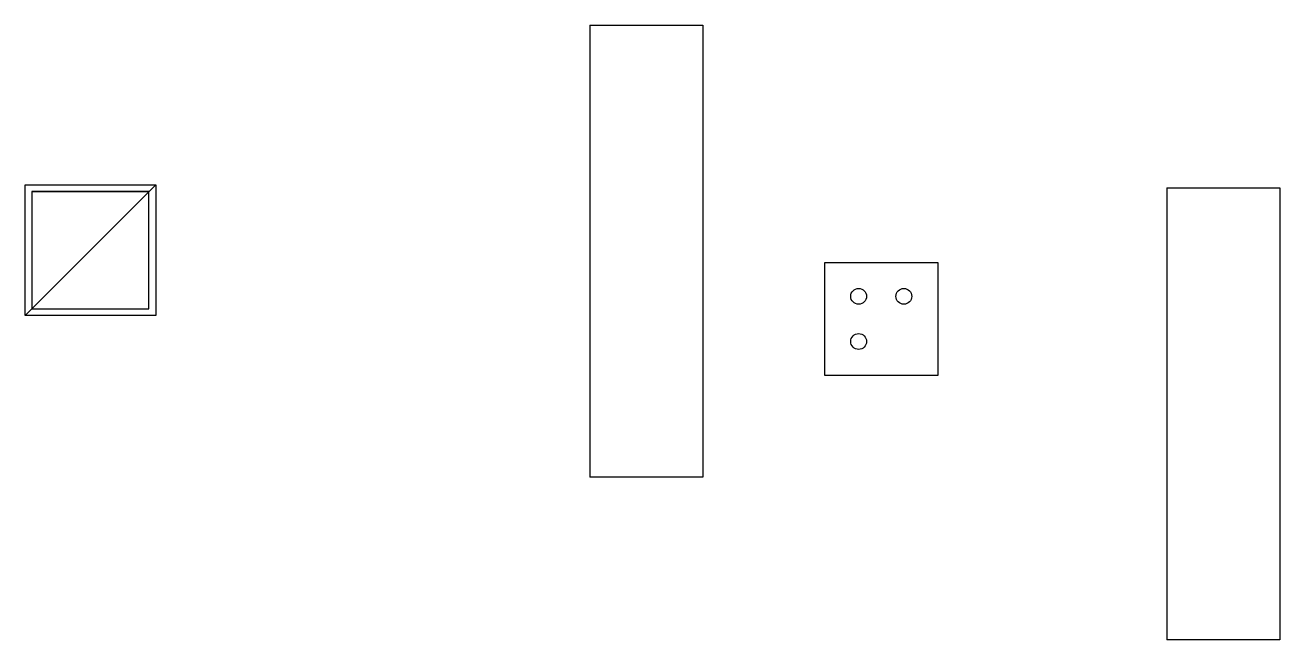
# Model space of a CAD drawing. Header units: inches. Extents: x -198 to 357, y -147 to 125.
import ezdxf

# ---------------------------------------------------------------- set-up
doc = ezdxf.new("R2010")
doc.units = ezdxf.units.IN
doc.header["$MEASUREMENT"] = 0

msp = doc.modelspace()

# ---------------------------------------------------------------- linework, layer by layer
for p, q in [((51.51, 125.17), (101.51, 125.17)), ((51.51, 125.17), (51.51, -74.83)), ((101.51, 125.17), (101.51, -74.83)), ((-198.33, -3.29), (-198.33, 54.51)), ((-198.33, 54.51), (-140.53, 54.51)), ((-198.33, -3.29), (-140.53, 54.51)), ((-143.53, 51.51), (-195.33, 51.51)), ((-195.33, 51.51), (-195.33, -0.29)), ((-195.33, 51.51), (-143.53, 51.51)), ((-143.53, -0.29), (-143.53, 51.51)), ((-140.53, 54.51), (-140.53, -3.29)), ((306.86, 53.24, 95), (356.86, 53.24, 95)), ((306.86, 53.24, 95), (306.86, -146.76, 95)), ((356.86, 53.24, 95), (356.86, -146.76, 95)), ((155.45, 20.2), (205.45, 20.2)), ((155.45, -29.8), (155.45, 20.2)), ((155.45, 20.2), (170.45, 20.2)), ((205.45, 20.2), (205.45, -29.8)), ((205.45, 20.2), (205.45, 5.2)), ((-140.53, -3.29), (-198.33, -3.29)), ((-195.33, -0.29), (-143.53, -0.29)), ((205.45, -29.8), (155.45, -29.8)), ((101.51, -74.83), (51.51, -74.83)), ((356.86, -146.76, 95), (306.86, -146.76, 95))]:
    msp.add_line(p, q)
for centre in [(170.45, 5.2), (190.45, 5.2), (170.45, -14.8)]:
    msp.add_circle(centre, 3.5)

doc.saveas('drawing.dxf')
